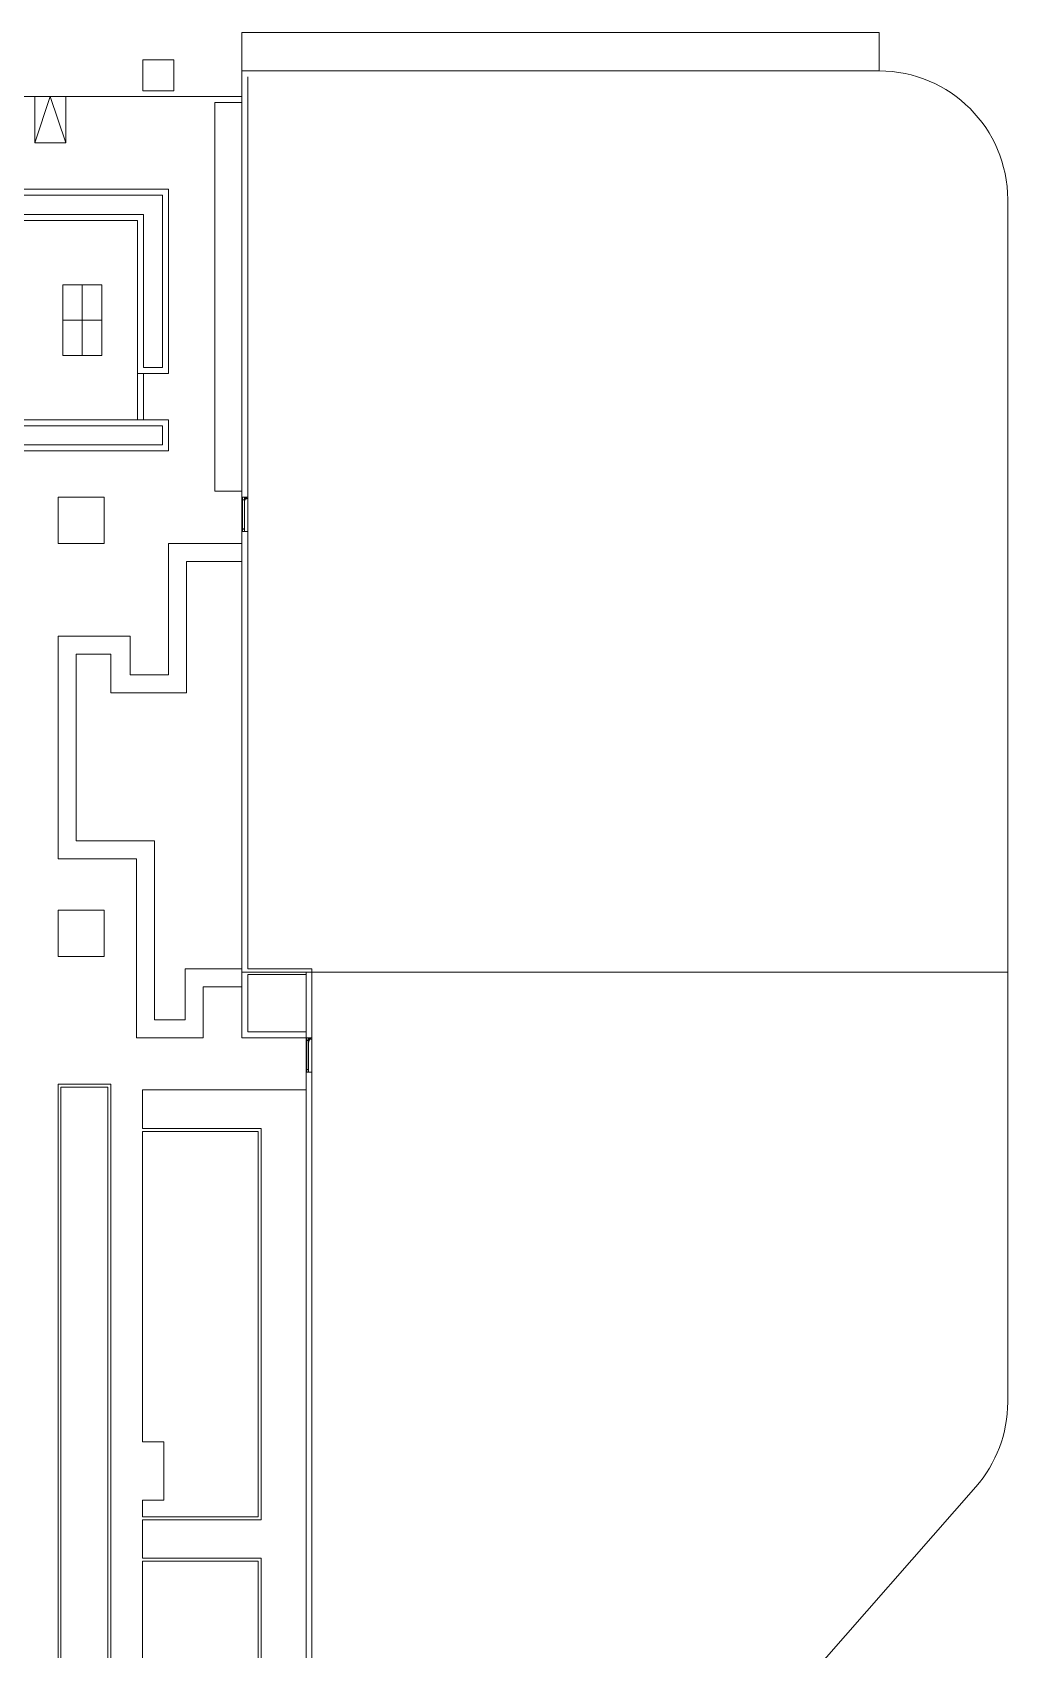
# Model space of a CAD drawing. Header units: metres. Extents: x 5205117 to 5948571, y 646915 to 1143748.
# Drawn here: x 5385789 to 5423734, y 806753 to 869625 of the extents above; entities that cross this region are included whole.
import ezdxf

# ---------------------------------------------------------------- set-up
doc = ezdxf.new("R2010")
doc.units = ezdxf.units.M
doc.header["$MEASUREMENT"] = 0
for name, color, linetype, lineweight in [('A-Door', 3, 'Continuous', 15), ('A-Elevation 1', 4, 'Continuous', 13), ('A-Elevation 2', 163, 'Continuous', 9), ('A-Elevation 3', 251, 'Continuous', 5), ('PLOT', 7, 'Continuous', 5), ('road', 7, 'Continuous', 9)]:
    doc.layers.add(name, color=color, linetype=linetype, lineweight=lineweight)

# ---------------------------------------------------------------- blocks, each defined once
blk = doc.blocks.new('door')
at = {"layer": 'A-Door'}
for p, q in [((-1990586, -986894), (-1990586, -986820)), ((-1990486, -986820), (-1990586, -986820)), ((-1990523, -986894), (-1990586, -986894)), ((-1990523, -986899), (-1990523, -986894)), ((-1990523, -986894), (-1990518, -986894)), ((-1990523, -986899), (-1990518, -986899)), ((-1990518, -986899), (-1990518, -986894)), ((-1990509, -986894), (-1990518, -986894)), ((-1990518, -986899), (-1990509, -986899)), ((-1990509, -986899), (-1990509, -986894)), ((-1990504, -986894), (-1990509, -986894)), ((-1990509, -986899), (-1990504, -986899)), ((-1990504, -986899), (-1990504, -986894)), ((-1990494, -986894), (-1990504, -986894)), ((-1990494, -986899), (-1990504, -986899)), ((-1990494, -986899), (-1990494, -986894)), ((-1990486, -986894), (-1990494, -986894)), ((-1990494, -986899), (-1990486, -986899)), ((-1990486, -986820), (-1990486, -986894)), ((-1990482, -986894), (-1990486, -986894)), ((-1990486, -986899), (-1990486, -986894)), ((-1990485, -986895), (-1990486, -986896)), ((-1990486, -986896), (-1990486, -986897)), ((-1990486, -986897), (-1990486, -986899)), ((-1990486, -986899), (-1990486, -986900)), ((-1990486, -986900), (-1990486, -986901)), ((-1990486, -986901), (-1990485, -986902)), ((-1990484, -986894), (-1990485, -986895)), ((-1990485, -986897), (-1990485, -986897)), ((-1990485, -986897), (-1990485, -986897)), ((-1990485, -986897), (-1990485, -986897)), ((-1990485, -986897), (-1990485, -986898)), ((-1990484, -986897), (-1990485, -986897)), ((-1990485, -986898), (-1990485, -986898)), ((-1990485, -986898), (-1990485, -986898)), ((-1990485, -986898), (-1990485, -986898)), ((-1990485, -986898), (-1990485, -986899)), ((-1990485, -986899), (-1990485, -986899)), ((-1990485, -986899), (-1990485, -986899)), ((-1990485, -986899), (-1990485, -986899)), ((-1990485, -986899), (-1990485, -986899)), ((-1990485, -986899), (-1990485, -986900)), ((-1990485, -986900), (-1990485, -986900)), ((-1990485, -986900), (-1990485, -986900)), ((-1990485, -986900), (-1990485, -986900)), ((-1990485, -986900), (-1990484, -986900)), ((-1990485, -986902), (-1990484, -986903)), ((-1990483, -986894), (-1990484, -986894)), ((-1990483, -986895), (-1990484, -986896)), ((-1990484, -986896), (-1990484, -986896)), ((-1990484, -986896), (-1990484, -986896)), ((-1990484, -986896), (-1990484, -986896)), ((-1990484, -986896), (-1990484, -986896)), ((-1990484, -986896), (-1990484, -986896)), ((-1990484, -986896), (-1990484, -986897)), ((-1990484, -986900), (-1990484, -986901)), ((-1990484, -986901), (-1990484, -986901)), ((-1990484, -986901), (-1990484, -986901)), ((-1990484, -986901), (-1990483, -986901)), ((-1990484, -986901), (-1990484, -986901)), ((-1990484, -986901), (-1990484, -986901)), ((-1990484, -986903), (-1990483, -986903)), ((-1990482, -986894), (-1990483, -986894)), ((-1990482, -986895), (-1990483, -986895)), ((-1990483, -986895), (-1990483, -986895)), ((-1990483, -986895), (-1990483, -986895)), ((-1990483, -986895), (-1990483, -986895)), ((-1990483, -986901), (-1990483, -986902)), ((-1990483, -986902), (-1990483, -986902)), ((-1990483, -986902), (-1990483, -986902)), ((-1990483, -986902), (-1990483, -986902)), ((-1990483, -986902), (-1990482, -986902)), ((-1990483, -986903), (-1990482, -986903)), ((-1990480, -986894), (-1990482, -986894)), ((-1990479, -986894), (-1990482, -986894)), ((-1990482, -986895), (-1990482, -986895)), ((-1990482, -986895), (-1990482, -986895)), ((-1990482, -986895), (-1990482, -986895)), ((-1990482, -986895), (-1990482, -986895)), ((-1990481, -986895), (-1990482, -986895)), ((-1990482, -986902), (-1990481, -986902)), ((-1990482, -986902), (-1990482, -986902)), ((-1990482, -986902), (-1990482, -986902)), ((-1990482, -986902), (-1990482, -986902)), ((-1990482, -986902), (-1990482, -986902)), ((-1990482, -986903), (-1990480, -986903)), ((-1990480, -986895), (-1990481, -986895)), ((-1990481, -986895), (-1990481, -986895)), ((-1990481, -986895), (-1990481, -986895)), ((-1990481, -986895), (-1990481, -986895)), ((-1990481, -986902), (-1990481, -986902)), ((-1990481, -986902), (-1990481, -986902)), ((-1990481, -986902), (-1990481, -986902)), ((-1990481, -986902), (-1990480, -986902)), ((-1990479, -986894), (-1990480, -986894)), ((-1990480, -986896), (-1990480, -986895)), ((-1990480, -986895), (-1990480, -986895)), ((-1990480, -986895), (-1990480, -986895)), ((-1990480, -986895), (-1990480, -986895)), ((-1990479, -986896), (-1990480, -986896)), ((-1990480, -986896), (-1990480, -986896)), ((-1990479, -986901), (-1990480, -986901)), ((-1990480, -986901), (-1990480, -986902)), ((-1990480, -986902), (-1990480, -986902)), ((-1990480, -986902), (-1990480, -986902)), ((-1990480, -986902), (-1990480, -986902)), ((-1990480, -986903), (-1990479, -986903)), ((-1990478, -986895), (-1990479, -986894)), ((-1990477, -986894), (-1990479, -986894)), ((-1990479, -986897), (-1990479, -986896)), ((-1990479, -986896), (-1990479, -986896)), ((-1990479, -986896), (-1990479, -986896)), ((-1990479, -986896), (-1990479, -986896)), ((-1990478, -986897), (-1990479, -986897)), ((-1990479, -986897), (-1990479, -986897)), ((-1990479, -986901), (-1990479, -986900)), ((-1990479, -986900), (-1990479, -986900)), ((-1990478, -986900), (-1990479, -986900)), ((-1990479, -986901), (-1990479, -986901)), ((-1990479, -986901), (-1990479, -986901)), ((-1990479, -986901), (-1990479, -986901)), ((-1990479, -986901), (-1990479, -986901)), ((-1990479, -986903), (-1990478, -986902)), ((-1990478, -986896), (-1990478, -986895)), ((-1990477, -986897), (-1990478, -986896)), ((-1990478, -986898), (-1990478, -986897)), ((-1990478, -986897), (-1990478, -986897)), ((-1990478, -986897), (-1990478, -986897)), ((-1990478, -986899), (-1990478, -986898)), ((-1990478, -986898), (-1990478, -986898)), ((-1990478, -986898), (-1990478, -986898)), ((-1990478, -986898), (-1990478, -986898)), ((-1990478, -986900), (-1990478, -986899)), ((-1990478, -986899), (-1990478, -986899)), ((-1990478, -986899), (-1990478, -986899)), ((-1990478, -986899), (-1990478, -986899)), ((-1990478, -986899), (-1990478, -986899)), ((-1990478, -986901), (-1990477, -986900)), ((-1990478, -986900), (-1990478, -986900)), ((-1990478, -986900), (-1990478, -986900)), ((-1990478, -986902), (-1990478, -986901)), ((-1990477, -986894), (-1990477, -986820)), ((-1990477, -986820), (-1989411, -986820)), ((-1990469, -986894), (-1990477, -986894)), ((-1990477, -986894), (-1990477, -986899)), ((-1990477, -986899), (-1990477, -986897)), ((-1990477, -986900), (-1990477, -986899)), ((-1990477, -986899), (-1990469, -986899)), ((-1990469, -986894), (-1990469, -986899)), ((-1990469, -986894), (-1990459, -986894)), ((-1990469, -986899), (-1990459, -986899)), ((-1990459, -986894), (-1990459, -986899)), ((-1990454, -986894), (-1990459, -986894)), ((-1990459, -986899), (-1990454, -986899)), ((-1990454, -986894), (-1990454, -986899)), ((-1990445, -986894), (-1990454, -986894)), ((-1990454, -986899), (-1990445, -986899)), ((-1990445, -986894), (-1990445, -986899)), ((-1990440, -986894), (-1990445, -986894)), ((-1990445, -986899), (-1990440, -986899)), ((-1990440, -986894), (-1990440, -986899)), ((-1990440, -986894), (-1989355, -986894)), ((-1989411, -986813), (-1989411, -986820)), ((-1989411, -986813), (-1989401, -986813)), ((-1989411, -986820), (-1989401, -986820)), ((-1989401, -986813), (-1989401, -986820)), ((-1989401, -986813), (-1989369, -986813)), ((-1989364, -986820), (-1989401, -986820)), ((-1989364, -986803), (-1989371, -986808)), ((-1989371, -986808), (-1989369, -986813)), ((-1989369, -986813), (-1989364, -986813)), ((-1989356, -986799), (-1989364, -986803)), ((-1989359, -986812), (-1989364, -986815)), ((-1989364, -986813), (-1989364, -986819)), ((-1989358, -986813), (-1989364, -986813)), ((-1989364, -986820), (-1989364, -986819)), ((-1989364, -986819), (-1989364, -986820)), ((-1989364, -986820), (-1989364, -986820)), ((-1989364, -986820), (-1989364, -986820)), ((-1989364, -986820), (-1989364, -986820)), ((-1989364, -986820), (-1989364, -986820)), ((-1989364, -986820), (-1989364, -986820)), ((-1989364, -986820), (-1989358, -986820)), ((-1989352, -986808), (-1989359, -986812)), ((-1989358, -986813), (-1989358, -986820)), ((-1989355, -986820), (-1989358, -986820)), ((-1989348, -986796), (-1989356, -986799)), ((-1989354, -986820), (-1989355, -986820)), ((-1989355, -986894), (-1989355, -986820)), ((-1989355, -986820), (-1989355, -986820)), ((-1989348, -986816), (-1989354, -986820)), ((-1989344, -986804), (-1989352, -986808)), ((-1989340, -986793), (-1989348, -986796)), ((-1989341, -986813), (-1989348, -986816)), ((-1989345, -986894), (-1989345, -986820)), ((-1989312, -986820), (-1989345, -986820)), ((-1989246, -986894), (-1989345, -986894)), ((-1989337, -986801), (-1989344, -986804)), ((-1989334, -986810), (-1989341, -986813)), ((-1989332, -986790), (-1989340, -986793)), ((-1989329, -986799), (-1989337, -986801)), ((-1989326, -986807), (-1989334, -986810)), ((-1989324, -986787), (-1989332, -986790)), ((-1989321, -986796), (-1989329, -986799)), ((-1989319, -986805), (-1989326, -986807)), ((-1989315, -986785), (-1989324, -986787)), ((-1989313, -986795), (-1989321, -986796)), ((-1989311, -986803), (-1989319, -986805)), ((-1989307, -986784), (-1989315, -986785)), ((-1989306, -986793), (-1989313, -986795)), ((-1989312, -986820), (-1989312, -986815)), ((-1989312, -986815), (-1989306, -986815)), ((-1989285, -986820), (-1989312, -986820)), ((-1989306, -986802), (-1989311, -986803)), ((-1989306, -986784), (-1989307, -986784)), ((-1989306, -986731), (-1989305, -986730)), ((-1989306, -986731), (-1989306, -986731)), ((-1989306, -986784), (-1989306, -986731)), ((-1989306, -986802), (-1989306, -986784)), ((-1989306, -986815), (-1989306, -986802)), ((-1989305, -986729), (-1989305, -986729)), ((-1989305, -986730), (-1989305, -986729)), ((-1989305, -986729), (-1989304, -986729)), ((-1989305, -986730), (-1989305, -986730)), ((-1989305, -986730), (-1989305, -986730)), ((-1989304, -986729), (-1989303, -986728)), ((-1989304, -986729), (-1989304, -986729)), ((-1989304, -986729), (-1989304, -986729)), ((-1989303, -986728), (-1989303, -986728)), ((-1989303, -986728), (-1989303, -986728)), ((-1989303, -986728), (-1989301, -986728)), ((-1989302, -986731), (-1989301, -986731)), ((-1989302, -986783), (-1989302, -986731)), ((-1989301, -986783), (-1989302, -986783)), ((-1989302, -986791), (-1989302, -986783)), ((-1989302, -986792), (-1989302, -986791)), ((-1989302, -986792), (-1989302, -986795)), ((-1989297, -986792), (-1989302, -986793)), ((-1989302, -986795), (-1989302, -986795)), ((-1989302, -986797), (-1989302, -986795)), ((-1989302, -986797), (-1989302, -986798)), ((-1989302, -986799), (-1989302, -986798)), ((-1989302, -986798), (-1989302, -986798)), ((-1989302, -986798), (-1989302, -986798)), ((-1989302, -986798), (-1989302, -986798)), ((-1989302, -986801), (-1989302, -986799)), ((-1989302, -986799), (-1989302, -986799)), ((-1989302, -986802), (-1989302, -986801)), ((-1989301, -986802), (-1989302, -986802)), ((-1989302, -986802), (-1989302, -986815)), ((-1989294, -986815), (-1989302, -986815)), ((-1989301, -986713), (-1989301, -986713)), ((-1989296, -986713), (-1989301, -986713)), ((-1989301, -986714), (-1989301, -986713)), ((-1989301, -986713), (-1989301, -986713)), ((-1989301, -986715), (-1989301, -986714)), ((-1989301, -986714), (-1989301, -986714)), ((-1989301, -986715), (-1989301, -986715)), ((-1989301, -986715), (-1989301, -986717)), ((-1989301, -986717), (-1989296, -986717)), ((-1989301, -986718), (-1989301, -986717)), ((-1989301, -986718), (-1989301, -986718)), ((-1989301, -986719), (-1989301, -986718)), ((-1989301, -986719), (-1989301, -986720)), ((-1989301, -986721), (-1989301, -986720)), ((-1989301, -986722), (-1989301, -986721)), ((-1989301, -986722), (-1989301, -986723)), ((-1989301, -986723), (-1989301, -986726)), ((-1989301, -986727), (-1989301, -986726)), ((-1989301, -986727), (-1989301, -986727)), ((-1989301, -986727), (-1989296, -986727)), ((-1989301, -986727), (-1989301, -986727)), ((-1989301, -986728), (-1989301, -986727)), ((-1989301, -986728), (-1989296, -986728)), ((-1989301, -986731), (-1989301, -986728)), ((-1989301, -986731), (-1989296, -986731)), ((-1989301, -986737), (-1989301, -986731)), ((-1989296, -986737), (-1989301, -986737)), ((-1989301, -986737), (-1989301, -986741)), ((-1989301, -986741), (-1989301, -986741)), ((-1989301, -986741), (-1989301, -986745)), ((-1989301, -986745), (-1989296, -986745)), ((-1989301, -986745), (-1989301, -986753)), ((-1989301, -986753), (-1989301, -986753)), ((-1989301, -986753), (-1989301, -986777)), ((-1989301, -986777), (-1989301, -986778)), ((-1989301, -986777), (-1989296, -986777)), ((-1989301, -986777), (-1989301, -986777)), ((-1989301, -986778), (-1989301, -986779)), ((-1989301, -986778), (-1989301, -986778)), ((-1989301, -986778), (-1989301, -986778)), ((-1989301, -986778), (-1989301, -986778)), ((-1989301, -986779), (-1989301, -986779)), ((-1989301, -986779), (-1989296, -986779)), ((-1989301, -986779), (-1989301, -986779)), ((-1989301, -986779), (-1989301, -986779)), ((-1989301, -986779), (-1989301, -986780)), ((-1989301, -986780), (-1989301, -986783)), ((-1989301, -986783), (-1989301, -986783)), ((-1989298, -986783), (-1989301, -986783)), ((-1989301, -986793), (-1989301, -986783)), ((-1989301, -986793), (-1989301, -986794)), ((-1989301, -986794), (-1989296, -986794)), ((-1989301, -986794), (-1989301, -986794)), ((-1989301, -986794), (-1989301, -986795)), ((-1989301, -986794), (-1989301, -986794)), ((-1989301, -986794), (-1989301, -986794)), ((-1989301, -986795), (-1989301, -986796)), ((-1989301, -986795), (-1989301, -986795)), ((-1989301, -986796), (-1989301, -986797)), ((-1989301, -986797), (-1989301, -986797)), ((-1989301, -986797), (-1989301, -986798)), ((-1989301, -986797), (-1989301, -986797)), ((-1989301, -986798), (-1989301, -986799)), ((-1989301, -986799), (-1989301, -986800)), ((-1989296, -986800), (-1989301, -986800)), ((-1989301, -986800), (-1989301, -986802)), ((-1989301, -986800), (-1989301, -986800)), ((-1989301, -986800), (-1989301, -986800)), ((-1989296, -986801), (-1989301, -986802)), ((-1989301, -986802), (-1989301, -986802)), ((-1989301, -986802), (-1989301, -986803)), ((-1989301, -986802), (-1989301, -986802)), ((-1989301, -986803), (-1989301, -986803)), ((-1989301, -986804), (-1989301, -986803)), ((-1989301, -986804), (-1989301, -986804)), ((-1989301, -986804), (-1989301, -986804)), ((-1989301, -986805), (-1989301, -986804)), ((-1989301, -986805), (-1989296, -986805)), ((-1989301, -986806), (-1989301, -986805)), ((-1989301, -986807), (-1989301, -986806)), ((-1989301, -986806), (-1989301, -986806)), ((-1989301, -986808), (-1989301, -986807)), ((-1989301, -986810), (-1989301, -986808)), ((-1989301, -986808), (-1989301, -986808)), ((-1989301, -986810), (-1989301, -986810)), ((-1989301, -986811), (-1989301, -986810)), ((-1989301, -986812), (-1989301, -986811)), ((-1989301, -986812), (-1989301, -986812)), ((-1989301, -986813), (-1989301, -986812)), ((-1989301, -986812), (-1989301, -986812)), ((-1989301, -986813), (-1989301, -986815)), ((-1989301, -986815), (-1989301, -986815)), ((-1989301, -986815), (-1989301, -986815)), ((-1989296, -986815), (-1989301, -986815)), ((-1989296, -986815), (-1989301, -986815)), ((-1989301, -986815), (-1989301, -986815)), ((-1989296, -986783), (-1989298, -986783)), ((-1989294, -986792), (-1989297, -986792)), ((-1989296, -986713), (-1989296, -986713)), ((-1989296, -986714), (-1989296, -986713)), ((-1989296, -986713), (-1989296, -986713)), ((-1989296, -986714), (-1989296, -986714)), ((-1989296, -986714), (-1989296, -986715)), ((-1989296, -986715), (-1989296, -986715)), ((-1989296, -986715), (-1989296, -986717)), ((-1989296, -986726), (-1989296, -986717)), ((-1989296, -986727), (-1989296, -986726)), ((-1989296, -986727), (-1989296, -986727)), ((-1989296, -986727), (-1989296, -986727)), ((-1989296, -986728), (-1989296, -986727)), ((-1989296, -986728), (-1989293, -986728)), ((-1989296, -986731), (-1989296, -986728)), ((-1989296, -986731), (-1989294, -986731)), ((-1989296, -986737), (-1989296, -986731)), ((-1989296, -986737), (-1989296, -986745)), ((-1989296, -986777), (-1989296, -986745)), ((-1989296, -986777), (-1989296, -986778)), ((-1989296, -986777), (-1989296, -986777)), ((-1989296, -986778), (-1989296, -986778)), ((-1989296, -986778), (-1989296, -986778)), ((-1989296, -986778), (-1989296, -986778)), ((-1989296, -986778), (-1989296, -986779)), ((-1989296, -986779), (-1989296, -986779)), ((-1989296, -986779), (-1989296, -986779)), ((-1989296, -986779), (-1989296, -986779)), ((-1989296, -986779), (-1989296, -986780)), ((-1989296, -986780), (-1989296, -986783)), ((-1989294, -986782), (-1989296, -986783)), ((-1989296, -986783), (-1989296, -986783)), ((-1989296, -986783), (-1989296, -986793)), ((-1989296, -986793), (-1989296, -986794)), ((-1989296, -986794), (-1989296, -986794)), ((-1989296, -986794), (-1989296, -986794)), ((-1989296, -986795), (-1989296, -986794)), ((-1989296, -986794), (-1989296, -986794)), ((-1989296, -986795), (-1989296, -986796)), ((-1989296, -986795), (-1989296, -986795)), ((-1989296, -986796), (-1989296, -986797)), ((-1989296, -986797), (-1989296, -986797)), ((-1989296, -986797), (-1989296, -986798)), ((-1989296, -986797), (-1989296, -986797)), ((-1989296, -986798), (-1989296, -986799)), ((-1989296, -986799), (-1989296, -986800)), ((-1989296, -986800), (-1989296, -986800)), ((-1989296, -986800), (-1989296, -986801)), ((-1989296, -986800), (-1989296, -986800)), ((-1989294, -986801), (-1989296, -986801)), ((-1989296, -986801), (-1989296, -986801)), ((-1989296, -986801), (-1989296, -986802)), ((-1989296, -986802), (-1989296, -986802)), ((-1989296, -986802), (-1989296, -986803)), ((-1989296, -986803), (-1989296, -986803)), ((-1989296, -986803), (-1989296, -986804)), ((-1989296, -986804), (-1989296, -986804)), ((-1989296, -986804), (-1989296, -986804)), ((-1989296, -986805), (-1989296, -986804)), ((-1989296, -986806), (-1989296, -986805)), ((-1989296, -986807), (-1989296, -986806)), ((-1989296, -986806), (-1989296, -986806)), ((-1989296, -986808), (-1989296, -986807)), ((-1989296, -986810), (-1989296, -986808)), ((-1989296, -986808), (-1989296, -986808)), ((-1989296, -986811), (-1989296, -986810)), ((-1989296, -986810), (-1989296, -986810)), ((-1989296, -986812), (-1989296, -986811)), ((-1989296, -986812), (-1989296, -986812)), ((-1989296, -986813), (-1989296, -986812)), ((-1989296, -986812), (-1989296, -986812)), ((-1989296, -986814), (-1989296, -986813)), ((-1989296, -986813), (-1989296, -986813)), ((-1989296, -986814), (-1989296, -986814)), ((-1989296, -986814), (-1989296, -986814)), ((-1989296, -986815), (-1989296, -986814)), ((-1989296, -986815), (-1989296, -986815)), ((-1989296, -986815), (-1989296, -986815)), ((-1989296, -986815), (-1989296, -986815)), ((-1989294, -986782), (-1989294, -986731)), ((-1989294, -986801), (-1989294, -986782)), ((-1989294, -986801), (-1989294, -986815)), ((-1989293, -986728), (-1989293, -986728)), ((-1989293, -986728), (-1989293, -986728)), ((-1989292, -986729), (-1989293, -986728)), ((-1989291, -986729), (-1989292, -986729)), ((-1989292, -986729), (-1989292, -986729)), ((-1989292, -986729), (-1989292, -986729)), ((-1989291, -986730), (-1989291, -986729)), ((-1989291, -986729), (-1989291, -986729)), ((-1989290, -986731), (-1989291, -986730)), ((-1989291, -986730), (-1989291, -986730)), ((-1989291, -986730), (-1989291, -986730)), ((-1989290, -986731), (-1989290, -986731)), ((-1989290, -986782), (-1989290, -986731)), ((-1989289, -986782), (-1989290, -986782)), ((-1989290, -986801), (-1989290, -986782)), ((-1989289, -986791), (-1989290, -986792)), ((-1989289, -986801), (-1989290, -986801)), ((-1989290, -986815), (-1989290, -986801)), ((-1989285, -986815), (-1989290, -986815)), ((-1989281, -986782), (-1989289, -986782)), ((-1989281, -986791), (-1989289, -986791)), ((-1989281, -986800), (-1989289, -986801)), ((-1989285, -986820), (-1989285, -986815)), ((-1989246, -986820), (-1989285, -986820)), ((-1989268, -986782), (-1989281, -986782)), ((-1989281, -986791), (-1989263, -986791)), ((-1989268, -986800), (-1989281, -986800)), ((-1989271, -986787), (-1989272, -986791)), ((-1989272, -986791), (-1989271, -986795)), ((-1989269, -986783), (-1989271, -986787)), ((-1989269, -986799), (-1989271, -986795)), ((-1989268, -986782), (-1989269, -986783)), ((-1989268, -986800), (-1989269, -986799)), ((-1989266, -986780), (-1989268, -986782)), ((-1989267, -986782), (-1989268, -986782)), ((-1989266, -986802), (-1989268, -986800)), ((-1989263, -986800), (-1989268, -986800)), ((-1989262, -986778), (-1989266, -986780)), ((-1989262, -986804), (-1989266, -986802)), ((-1989263, -986782), (-1989265, -986782)), ((-1989263, -986782), (-1989263, -986800)), ((-1989262, -986778), (-1989258, -986778)), ((-1989258, -986805), (-1989262, -986804)), ((-1989254, -986778), (-1989258, -986778)), ((-1989258, -986805), (-1989254, -986804)), ((-1989250, -986780), (-1989254, -986778)), ((-1989250, -986802), (-1989254, -986804)), ((-1989247, -986783), (-1989250, -986780)), ((-1989247, -986799), (-1989250, -986802)), ((-1989245, -986787), (-1989247, -986783)), ((-1989245, -986795), (-1989247, -986799)), ((-1989246, -986820), (-1989246, -986894)), ((-1989245, -986787), (-1989245, -986791)), ((-1989245, -986795), (-1989245, -986791))]:
    blk.add_line(p, q, dxfattribs=at)
blk = doc.blocks.new('sg2')
at = {"layer": 'A-Elevation 1', "ltscale": 5}
for points in [[(-1956846, -986689), (-1989246, -986689), (-1989246, -986919), (-1971386, -986919), (-1971386, -996569), (-1970176, -996569), (-1970176, -990469), (-1962426, -990469), (-1962426, -995359), (-1968376, -995359), (-1968376, -996569), (-1961216, -996569), (-1961216, -986919), (-1956616, -986919)], [(-2040856, -1002359), (-2040856, -997349), (-2039646, -997349), (-2039646, -1000939), (-2036266, -1000939), (-2036266, -998559), (-2037846, -998559), (-2037846, -997349), (-2027626, -997349), (-2027626, -998559), (-2029076, -998559), (-2029076, -1000939), (-2024026, -1000939), (-2024026, -995319), (-2022816, -995319), (-2022816, -1001919), (-1995541, -1001919), (-1995541, -1002149), (-2040626, -1002149)], [(-1994201, -999419), (-1994201, -1002149), (-1991516, -1002149), (-1991516, -999649), (-1974526, -999649), (-1974526, -999419), (-1994201, -999419)], [(-1956846, -999649), (-1956846, -999649), (-1973186, -999649), (-1973186, -999419), (-1956616, -999419)]]:
    blk.add_lwpolyline(points, dxfattribs=at)
for points in [[(-1970406, -990239), (-1962196, -990239), (-1962196, -995589), (-1968146, -995589), (-1968146, -996339), (-1961446, -996339), (-1961446, -986919), (-1971156, -986919), (-1971156, -996339), (-1970406, -996339)], [(-1991746, -999649), (-1993971, -999649), (-1993971, -1001919), (-1991746, -1001919)]]:
    blk.add_lwpolyline(points, close=True, dxfattribs=at)
at = {"layer": 'A-Elevation 2', "ltscale": 5}
for points in [[(-1996001, -992269), (-2024026, -992269), (-2024026, -994319), (-1996001, -994319)], [(-1996116, -992384), (-2023911, -992384), (-2023911, -994204), (-1996116, -994204)]]:
    blk.add_lwpolyline(points, close=True, dxfattribs=at)
at = {"layer": 'A-Elevation 2', "ltscale": 5, "flags": 128}
for points in [[(-1974986, -999419), (-1974986, -996569), (-1980086, -996569), (-1980086, -995069), (-1978586, -995069), (-1978586, -992269), (-1987246, -992269), (-1987246, -995319), (-1994201, -995319), (-1994201, -997919), (-1992216, -997919), (-1992216, -999419)], [(-1967676, -992451), (-1964926, -992451), (-1964926, -993976), (-1967676, -993976), (-1967676, -992451)], [(-1966301, -992451), (-1966301, -993976)], [(-1975686, -999419), (-1975686, -997269), (-1980786, -997269), (-1980786, -994319), (-1979286, -994319), (-1979286, -992969), (-1986546, -992969), (-1986546, -996019), (-1993501, -996019), (-1993501, -997219), (-1991516, -997219), (-1991516, -999419)], [(-1964926, -993214), (-1967676, -993214)]]:
    blk.add_lwpolyline(points, dxfattribs=at)
at = {"layer": 'A-Elevation 3', "ltscale": 5}
for p, q in [((-1968376, -995359), (-1970176, -995359)), ((-1968376, -995589), (-1970176, -995589)), ((-1974526, -999419), (-1973186, -999419)), ((-1974526, -999649), (-1973186, -999649)), ((-1995541, -1001919), (-1994201, -1001919)), ((-1995541, -1002149), (-1994201, -1002149))]:
    blk.add_line(p, q, dxfattribs=at)
at = {"layer": 'A-Elevation 3', "ltscale": 5, "flags": 128}
for points in [[(-1957616, -986919), (-1957616, -999419)], [(-1957616, -991969), (-1959416, -991369)], [(-1957616, -991369), (-1959416, -991369), (-1959416, -992569), (-1957616, -992569)], [(-1957616, -991969), (-1959416, -992569)]]:
    blk.add_lwpolyline(points, dxfattribs=at)
at = {"layer": 'A-Elevation 3', "ltscale": 5}
for points in [[(-1989246, -992269), (-1989246, -994069), (-1991046, -994069), (-1991046, -992269)], [(-1973186, -992269), (-1973186, -994069), (-1974986, -994069), (-1974986, -992269)], [(-2014551, -995549), (-2014551, -1000054), (-2021201, -1000054), (-2021201, -995549)]]:
    blk.add_lwpolyline(points, close=True, dxfattribs=at)
for points in [[(-1996231, -1001919), (-1996231, -995549), (-1997731, -995549), (-1997731, -1000169), (-2012936, -1000169), (-2012936, -995549), (-2014436, -995549), (-2014436, -1000169), (-2021316, -1000169), (-2021316, -995549), (-2022816, -995549)], [(-1972956, -999419), (-1972956, -998369), (-1957846, -998369), (-1957846, -999419)]]:
    blk.add_lwpolyline(points, dxfattribs=at)
at = {"layer": 'A-Elevation 3', "ltscale": 5, "flags": 128}
for points in [[(-2009911, -995549), (-2009911, -996379), (-2012171, -996379), (-2012171, -995549), (-2012821, -995549), (-2012821, -1000054), (-1997846, -1000054), (-1997846, -995549)], [(-1956186, -996769), (-1956186, -995569), (-1957386, -995569), (-1957386, -996769)]]:
    blk.add_lwpolyline(points, close=True, dxfattribs=at)
at = {"layer": 'A-Elevation 1', "xscale": -0.9999999999999996, "rotation": 179.9999999999999}
for p in [(16060, -1986338), (-4955, -1988838)]:
    blk.add_blockref('door', p, dxfattribs=at)

msp = doc.modelspace()

# ---------------------------------------------------------------- linework, layer by layer
at = {"layer": 'PLOT', "ltscale": 0.5}
msp.add_line((5396439, 833085.5), (5423734.2, 833085.5), dxfattribs=at)
at = {"layer": 'road', "ltscale": 0.5}
for p, q in [((5393939, 869625.3), (5418734.2, 869625.3)), ((5393939, 833085.5), (5393939, 869625.3)), ((5418734.2, 868125.3), (5418734.2, 869625.3)), ((5393939, 868125.3), (5418734.2, 868125.3)), ((5423734.2, 863125.3), (5423734.2, 816379)), ((5396439, 783383.7), (5396439, 833085.5)), ((5422492.8, 813081.6), (5365152.3, 747721.2))]:
    msp.add_line(p, q, dxfattribs=at)
msp.add_lwpolyline([(5396439, 833085.5), (5393939, 833085.5)], dxfattribs=at)
for centre, start, end in [((5418734.2, 863125.3), 0, 90), ((5418734.2, 816379), 318.739637, 0)]:
    msp.add_arc(centre, 5000, start, end, dxfattribs=at)

# ---------------------------------------------------------------- block references
at = {"layer": 'A-Elevation 1', "rotation": 90}
msp.add_blockref('sg2', (4394520.1, 2824741), dxfattribs=at)

doc.saveas('drawing.dxf')
